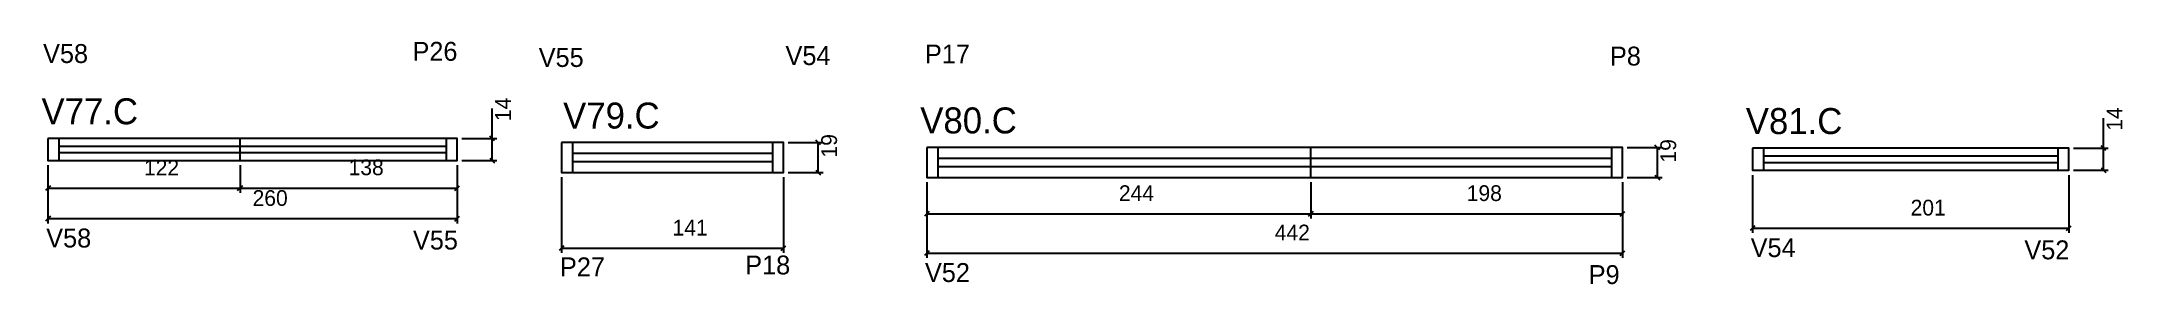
# Model space of a CAD drawing. Header units: metres. Extents: x 4100 to 5422, y -1423 to -1269.
import ezdxf

# ---------------------------------------------------------------- set-up
doc = ezdxf.new("R2010")
doc.units = ezdxf.units.M
for name, color, linetype in [('5', 7, 'Continuous'), ('COTA', 7, 'Continuous'), ('NOMENCLATURA', 7, 'Continuous'), ('Painéis', 7, 'Continuous'), ('SARR_2.2x7', 7, 'Continuous'), ('SARR_EDITAR', 7, 'Continuous')]:
    doc.layers.add(name, color=color, linetype=linetype)

msp = doc.modelspace()

# ---------------------------------------------------------------- linework, layer by layer
at = {"layer": 'COTA', "color": 4, "lineweight": 25}
for p, q in [((4386.6, -1330.7), (4386.6, -1311.6)), ((5410.4, -1336.9), (5410.4, -1317.8)), ((4367.4, -1330.7), (4389.6, -1330.7)), ((4386.6, -1344.7), (4386.6, -1330.7)), ((4574.7, -1333.3), (4596.8, -1333.3)), ((4593.8, -1352.3), (4593.8, -1333.3)), ((4104.4, -1347.7), (4104.4, -1384.6)), ((4364.4, -1347.7), (4364.4, -1384.6)), ((4367.4, -1344.7), (4389.6, -1344.7)), ((5107.8, -1336.5), (5129.9, -1336.5)), ((5126.9, -1355.5), (5126.9, -1336.5)), ((5391.3, -1336.9), (5413.4, -1336.9)), ((5410.4, -1350.9), (5410.4, -1336.9)), ((4430.7, -1355.3), (4430.7, -1403.3)), ((4571.7, -1355.3), (4571.7, -1403.3)), ((4574.7, -1352.3), (4596.8, -1352.3)), ((4662.8, -1358.5), (4662.8, -1406.5)), ((5104.8, -1358.5), (5104.8, -1406.5)), ((5107.8, -1355.5), (5129.9, -1355.5)), ((5187.3, -1353.9), (5187.3, -1390.7)), ((5388.3, -1353.9), (5388.3, -1390.7)), ((5391.3, -1350.9), (5413.4, -1350.9)), ((4104.4, -1381.6), (4364.4, -1381.6)), ((5187.3, -1387.7), (5388.3, -1387.7)), ((4430.7, -1400.3), (4571.7, -1400.3)), ((4662.8, -1403.5), (5104.8, -1403.5))]:
    msp.add_line(p, q, dxfattribs=at)
at = {"layer": 'COTA', "color": 0, "lineweight": 25}
for p, q in [((4388.1, -1332.2), (4385.1, -1329.2)), ((4595.3, -1334.8), (4592.3, -1331.8)), ((5128.4, -1338), (5125.4, -1335)), ((4385.1, -1343.2), (4388.1, -1346.2)), ((5411.9, -1338.4), (5408.9, -1335.4)), ((4592.3, -1350.8), (4595.3, -1353.8)), ((5125.4, -1354), (5128.4, -1357)), ((5408.9, -1349.4), (5411.9, -1352.4)), ((4105.9, -1380.1), (4102.9, -1383.1)), ((4362.9, -1383.1), (4365.9, -1380.1)), ((5188.8, -1386.2), (5185.8, -1389.2)), ((5386.8, -1389.2), (5389.8, -1386.2)), ((4432.2, -1398.8), (4429.2, -1401.8)), ((4570.2, -1401.8), (4573.2, -1398.8)), ((4664.3, -1402), (4661.3, -1405)), ((5103.3, -1405), (5106.3, -1402))]:
    msp.add_line(p, q, dxfattribs=at)
at = {"layer": 'Painéis', "color": 200, "lineweight": 25}
for p, q in [((4226.4, -1344.7), (4226.4, -1330.7)), ((4906.8, -1355.5), (4906.8, -1336.5))]:
    msp.add_line(p, q, dxfattribs=at)
at = {"layer": 'Painéis', "color": 4, "lineweight": 25}
for p, q in [((4104.4, -1347.7), (4104.4, -1365.3)), ((4226.4, -1347.7), (4226.4, -1365.3)), ((4226.4, -1347.7), (4226.4, -1365.3)), ((4364.4, -1347.7), (4364.4, -1365.3)), ((4662.8, -1358.5), (4662.8, -1381.5)), ((4906.8, -1358.5), (4906.8, -1381.5)), ((4906.8, -1358.5), (4906.8, -1381.5)), ((5104.8, -1358.5), (5104.8, -1381.5)), ((4104.4, -1362.3), (4226.4, -1362.3)), ((4226.4, -1362.3), (4364.4, -1362.3)), ((4662.8, -1378.5), (4906.8, -1378.5)), ((4906.8, -1378.5), (5104.8, -1378.5))]:
    msp.add_line(p, q, dxfattribs=at)
at = {"layer": 'Painéis', "color": 0, "lineweight": 25}
for p, q in [((4105.9, -1360.8), (4102.9, -1363.8)), ((4224.9, -1363.8), (4227.9, -1360.8)), ((4227.9, -1360.8), (4224.9, -1363.8)), ((4362.9, -1363.8), (4365.9, -1360.8)), ((4664.3, -1377), (4661.3, -1380)), ((4905.3, -1380), (4908.3, -1377)), ((4908.3, -1377), (4905.3, -1380)), ((5103.3, -1380), (5106.3, -1377))]:
    msp.add_line(p, q, dxfattribs=at)
at = {"layer": 'Painéis', "color": 200, "lineweight": 25}
for points in [[(4104.4, -1330.7), (4104.4, -1344.7), (4364.4, -1344.7), (4364.4, -1330.7), (4104.4, -1330.7)], [(4430.7, -1333.3), (4430.7, -1352.3), (4571.7, -1352.3), (4571.7, -1333.3), (4430.7, -1333.3)], [(4662.8, -1336.5), (4662.8, -1355.5), (5104.8, -1355.5), (5104.8, -1336.5), (4662.8, -1336.5)], [(5187.3, -1336.9), (5187.3, -1350.9), (5388.3, -1350.9), (5388.3, -1336.9), (5187.3, -1336.9)]]:
    msp.add_lwpolyline(points, dxfattribs=at)
at = {"layer": 'SARR_2.2x7', "color": 40, "lineweight": 25}
for p, q in [((4111.4, -1330.7), (4111.4, -1344.7)), ((4357.4, -1330.7), (4357.4, -1344.7)), ((4437.7, -1333.3), (4437.7, -1352.3)), ((4564.7, -1333.3), (4564.7, -1352.3)), ((4564.7, -1340.3), (4437.7, -1340.3)), ((4437.7, -1345.3), (4564.7, -1345.3)), ((4669.8, -1336.5), (4669.8, -1355.5)), ((4906.8, -1343.5), (4669.8, -1343.5)), ((5097.8, -1343.5), (4906.8, -1343.5)), ((5097.8, -1336.5), (5097.8, -1355.5)), ((5194.3, -1336.9), (5194.3, -1350.9)), ((5381.3, -1336.9), (5381.3, -1350.9)), ((4669.8, -1348.5), (4906.8, -1348.5)), ((4906.8, -1348.5), (5097.8, -1348.5))]:
    msp.add_line(p, q, dxfattribs=at)
at = {"layer": 'SARR_EDITAR', "color": 141, "lineweight": 25}
for p, q in [((4357.4, -1335.7), (4111.4, -1335.7)), ((4111.4, -1339.7), (4357.4, -1339.7)), ((5381.3, -1341.9), (5194.3, -1341.9)), ((5194.3, -1345.9), (5381.3, -1345.9))]:
    msp.add_line(p, q, dxfattribs=at)

# ---------------------------------------------------------------- texts
at = {"layer": '5', "color": 5, "lineweight": 25}
for s, p in [('V58', (4101.3, -1282.8)), ('P26', (4336, -1281.4)), ('V55', (4416.2, -1285.3)), ('V54', (4573, -1284.1)), ('P17', (4661.6, -1283.1)), ('P8', (5096.8, -1284.4)), ('V58', (4103.3, -1399.9)), ('V55', (4336.3, -1401.2)), ('V54', (5186.2, -1406)), ('V52', (5360.1, -1407.4)), ('P27', (4429.7, -1418.2)), ('P18', (4547.4, -1417)), ('V52', (4661.6, -1421.8)), ('P9', (5083.3, -1423.1))]:
    msp.add_text(s, height=12, rotation=360, dxfattribs=at).set_placement(p)
at = {"layer": 'COTA', "color": 240, "lineweight": 25}
for s, p in [('14', (4398.5, -1319.7)), ('14', (5422.3, -1325.8)), ('19', (4605.7, -1342.8)), ('19', (5138.8, -1346))]:
    msp.add_text(s, height=10, rotation=90, dxfattribs=at).set_placement(p)
for s, p in [('260', (4234.4, -1373.5)), ('201', (5287.8, -1379.6)), ('141', (4501.2, -1392.3)), ('442', (4883.8, -1395.4))]:
    msp.add_text(s, height=10, dxfattribs=at).set_placement(p)
at = {"layer": 'NOMENCLATURA', "color": 7, "lineweight": 25}
for s, p in [('V77.C', (4100.3, -1321.7)), ('V79.C', (4431.7, -1324.4)), ('V80.C', (4658.6, -1327.5)), ('V81.C', (5183.1, -1327.9))]:
    msp.add_text(s, height=16.5, dxfattribs=at).set_placement(p)
at = {"layer": 'Painéis', "color": 240, "lineweight": 25}
for s, p in [('122', (4165.4, -1354.2)), ('138', (4295.4, -1354)), ('244', (4784.8, -1370.4)), ('198', (5005.8, -1370.4))]:
    msp.add_text(s, height=10, dxfattribs=at).set_placement(p)

doc.saveas('drawing.dxf')
